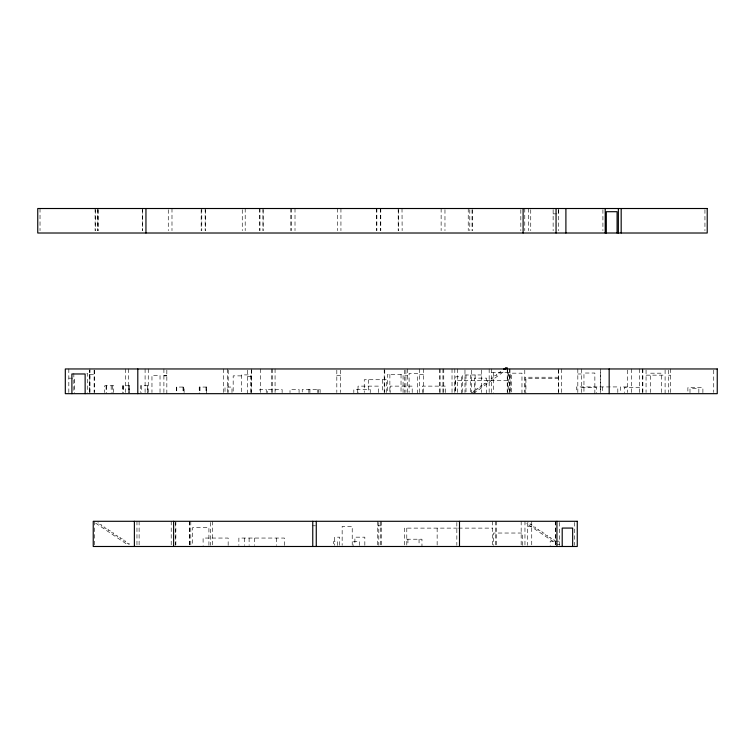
<?xml version="1.0" encoding="UTF-8"?>
<svg xmlns="http://www.w3.org/2000/svg" width="755" height="755" viewBox="0 0 755 755"><rect width="100%" height="100%" fill="white"/><g stroke="black" fill="none" stroke-linecap="round" stroke-linejoin="round"><path stroke-width="0.57" stroke-dasharray="3.77 2.83" d="M558.36 213.325L558.37 209.475M473.432 393.676L504.416 371.139M553.132 213.863L558.379 213.863M491.656 372.659L510.135 372.659L510.135 392.506M86.797 373.329L87.504 373.329L87.504 392.543M577.82 373.989L581.463 373.989M419.667 374.301L423.564 374.301M89.751 374.735L94.564 374.735M481.69 374.952L462.381 374.999L462.381 392.506M507.539 374.971L509.663 374.971M646.063 375.15L665.098 375.15M668.722 375.216L670.525 375.216M163.901 375.518L166.836 375.518M336.815 375.669L340.533 375.669M404.727 375.801L407.653 375.801M163.901 375.877L166.836 375.877M241.458 375.877L233.172 375.877L233.172 392.562M247.64 376.349L251.368 376.349M558.681 377.236L525.121 377.236L525.121 392.496M68.828 378.17L74.518 378.17L74.518 392.562M558.681 378.68L525.924 378.68L525.924 392.524M507.539 380.416L455.123 380.416L455.123 392.572M627.292 386.928L620.478 386.928L620.478 392.553M639.636 387.277L624.442 387.277L624.442 392.609M581.463 387.56L596.601 387.56L596.601 392.657M272.13 389.505L267.327 389.505L267.327 392.628M471.658 392.383L473.432 392.383L473.432 391.09L475.216 391.09L475.216 389.788L476.99 389.788L476.99 388.495L478.774 388.495L478.774 387.202L480.548 387.202L480.548 385.909L482.332 385.909L482.332 384.616L484.106 384.616L484.106 383.323L485.88 383.323L485.88 382.03L487.664 382.03L487.664 380.737L489.438 380.737L489.438 379.444L491.222 379.444L491.222 378.151L492.996 378.151L492.996 376.858L494.78 376.858L494.78 375.565L496.554 375.565L496.554 374.272L498.338 374.272L498.338 372.97L500.112 372.97L500.112 371.677L501.896 371.677L501.896 370.384M312.41 525.791L315.439 525.791M377.745 525.791L381.266 525.791M527.717 526.65L531.737 526.65M457.379 528.113L404.472 528.113L404.472 545.337M458.549 528.113L492.647 528.113M406.785 539.212L421.96 539.212L421.96 546.488M555.991 541.08L554.274 541.08L554.274 539.919L552.547 539.919L552.547 538.759L550.82 538.759L550.82 537.588L549.102 537.588L549.102 536.428L547.375 536.428L547.375 535.267L545.648 535.267L545.648 534.096L543.921 534.096L543.921 532.936L542.203 532.936L542.203 531.765L540.476 531.765L540.476 530.605L538.749 530.605L538.749 529.444L537.031 529.444L537.031 528.274L535.304 528.274L535.304 527.113L533.577 527.113L533.577 525.952L531.86 525.952L531.86 524.782L530.133 524.782L530.133 523.621L528.406 523.621L528.406 522.46M559.446 541.175L550.178 541.175L550.178 545.421M559.446 544.572L557.719 544.572L525.924 523.102M95.583 523.102L127.378 544.572L129.105 544.572L129.105 543.411L127.378 543.411L127.378 542.25L125.66 542.25L125.66 541.08L123.933 541.08L123.933 539.919L122.206 539.919L122.206 538.759L120.479 538.759L120.479 537.588L118.761 537.588L118.761 536.428L117.034 536.428L117.034 535.267L115.307 535.267L115.307 534.096L113.59 534.096L113.59 532.936L111.863 532.936L111.863 531.765L110.136 531.765L110.136 530.605L108.409 530.605L108.409 529.444L106.691 529.444L106.691 528.274L104.964 528.274L104.964 527.113L103.237 527.113L103.237 525.952L101.519 525.952L101.519 524.782L99.792 524.782L99.792 523.621L98.065 523.621L98.065 522.46M713.73 370.139L713.73 392.496M704.943 209.682L704.943 230.681M702.896 392.666L702.896 387.617L687.88 387.617L687.88 392.666M698.847 392.675L698.847 388.665L689.995 388.665L689.995 392.675M670.525 368.959L670.525 392.515M668.722 370.139L668.722 392.515M665.098 369.997L665.098 393.676M661.465 392.534L661.465 373.187L650.366 373.187L650.366 392.534M646.063 369.997L646.063 392.515M642.864 368.959L642.864 392.496M642.628 368.959L642.628 392.496M639.636 368.959L639.636 392.609M631.454 368.959L631.454 392.496M627.292 370.082L627.292 392.553M617.817 392.553L617.817 386.928L576.48 386.928L576.48 392.553M602.915 209.682L602.915 230.681M602.32 386.928L602.32 392.553M600.508 368.959L600.508 392.496L600.48 370.139M594.865 393.676L594.865 373.027L583.955 373.027L583.955 392.524M581.463 368.959L581.463 392.657M577.82 368.959L577.82 393.676M574.668 522.432L574.668 545.337M561.72 368.959L561.72 392.496M559.446 522.432L559.446 545.421M558.681 369.997L558.681 392.524M558.36 209.588L558.379 230.756M558.389 368.959L558.389 392.496M555.727 521.29L555.727 545.337M555.529 521.29L555.529 545.337M553.132 209.588L553.132 230.756M531.737 521.29L531.737 545.337M530.737 209.682L530.737 230.681M528.462 208.512L528.462 230.681M527.717 522.432L527.717 545.337M524.961 521.29L524.961 545.337M524.772 208.512L524.772 230.681M524.782 370.139L524.782 392.496M522.649 545.365L522.649 533.03L493.628 533.03L493.628 545.365M521.969 393.676L521.969 373.168L511.371 373.168L511.371 392.534M521.167 521.29L521.167 545.337M520.827 209.682L520.827 230.681M509.984 368.959L509.984 392.496M509.663 368.959L509.663 393.676M508.389 372.659L508.389 392.506M507.539 370.11L507.539 392.572M507.228 368.959L507.228 392.496M496.667 521.29L496.545 545.337M495.573 521.29L495.573 545.337M493.392 372.659L493.392 392.506M492.647 521.29L492.647 546.488M491.656 368.959L491.656 392.506M489.165 368.959L489.165 392.496M486.569 393.676L486.569 378.123L474.395 378.123L474.395 392.562M481.69 369.959L481.69 392.506M475.121 374.905L475.121 392.496M472.715 209.682L472.715 230.681M472.026 209.682L472.026 230.681M471.658 370.139L471.658 392.496M470.525 374.999L470.525 393.676M469.799 209.682L469.799 230.681M468.232 208.512L468.232 230.681M465.995 374.905L465.995 392.496M464.967 369.959L464.967 392.506M461.635 393.676L461.635 376.783L455.661 376.783L455.661 392.543M457.313 368.959L457.313 392.496M456.841 522.432L456.841 545.365M454.812 368.959L454.812 392.496M452.028 368.959L452.028 392.496M445.45 392.591L445.45 386.126L422.29 386.126L422.29 392.591M444.969 209.682L444.969 230.681M443.761 368.959L443.761 392.496M442.94 368.959L442.94 392.496M441.128 208.512L441.128 230.681M440.108 368.959L440.108 392.496M439.58 368.959L439.58 392.496M437.145 528.113L437.145 545.337M423.564 368.959L423.564 393.676M419.667 368.959L419.667 393.676M419.053 539.212L419.053 545.44M417.402 393.676L417.402 373.385L409.097 373.385L409.097 392.543M412.202 392.591L412.202 386.126L390.165 386.126L390.165 392.591M407.926 539.212L407.926 545.44M407.653 368.959L407.653 392.553M406.785 528.113L406.785 545.44M405.907 370.139L405.907 392.496M404.727 370.139L404.727 392.553M403.066 392.534L403.066 374.357L387.636 374.357L387.636 392.534M402.009 208.512L402.141 230.681M401.037 374.357L401.037 393.676M398.527 209.682L398.527 230.681M398.196 208.512L398.196 230.681M389.873 374.357L389.873 392.534M386.607 392.515L386.607 379.727L364.25 379.727L364.25 392.515M384.757 370.139L384.757 392.496M384.21 368.959L384.21 392.496M382.304 379.727L382.304 392.515M381.266 521.29L381.266 545.337M380.784 208.512L380.784 230.681M380.614 521.29L380.614 545.337M380.293 208.512L380.293 230.681M378.802 522.432L378.802 545.337M378.538 392.591L378.538 386.126L358.03 386.126L358.03 392.591M377.745 521.29L377.745 545.337M376.868 208.512L376.868 230.681M376.566 208.512L376.566 230.681M370.243 392.647L370.243 389.561L353.821 389.561L353.821 392.647M368.553 379.727L368.553 392.515M364.835 545.318L364.835 537.164L354.897 537.164L354.897 545.318M359.569 545.478L359.569 541.477L353.68 541.477L353.68 545.478M357.738 389.561L357.738 392.647M352.217 545.365L352.217 526.367L342.147 526.367L342.147 545.365M340.939 208.512L340.939 230.681M340.533 370.139L340.533 392.543M339.675 545.318L339.675 537.164L334.673 537.164L334.673 545.318M337.674 545.478L337.674 541.477L333.635 541.477L333.635 545.478M337.334 208.512L337.334 230.681M336.815 370.139L336.815 392.543M320.129 392.628L320.129 389.505L302.226 389.505L302.226 392.628M318.28 389.505L318.28 392.628M317.78 389.505L317.78 392.628M309.927 389.505L309.927 392.628M308.852 389.505L308.852 392.628M299.074 392.628L299.074 389.505L290.005 389.505L290.005 392.628M295.007 208.512L295.007 230.681M291.355 208.512L291.355 230.681M290.798 208.512L290.798 230.681M284.446 545.431L284.446 538.051L238.873 538.051L238.873 545.431M282.125 392.628L282.125 389.505L275.613 389.505L275.613 392.628M276.66 538.051L276.66 545.431M275.065 368.959L275.065 392.496M272.13 368.959L272.13 393.676M271.866 368.959L271.866 392.496M266.27 392.628L266.27 389.505L259.758 389.505L259.758 392.628M263.136 209.682L263.136 230.681M262.985 208.512L262.985 230.681M260.673 368.959L260.673 392.496M259.975 208.512L259.975 230.681M259.644 208.512L259.644 230.681M254.539 538.051L254.539 545.431M251.632 370.139L251.632 392.496M251.368 368.959L251.368 393.676M250.386 392.496L250.386 374.895L241.524 374.895L241.458 393.676M249.112 538.051L249.112 545.431M247.64 370.139L247.64 393.676M245.196 208.512L245.196 230.681M244.469 538.051L244.469 545.431M242.261 209.682L242.261 230.681M231.983 392.572L231.983 387.06L225.009 387.06L225.009 392.572M228.208 370.139L228.208 392.496M228.161 545.431L228.161 538.051L203.104 538.051L203.104 545.431M227.67 368.959L227.67 392.496M223.688 368.959L223.688 392.496M212.523 521.29L212.523 545.337M210.447 522.432L210.447 545.337M208.918 545.365L208.918 527.528L192.61 527.528L192.61 545.365M206.653 393.676L206.653 387.06L199.226 387.06L199.226 393.676M206.247 387.06L206.247 392.572M206.049 387.06L206.049 392.572M205.435 209.682L205.435 230.681M205.152 208.512L205.152 230.681M201.774 208.512L201.774 230.681M201.17 209.682L201.17 230.681M199.99 387.06L199.99 392.572M199.65 387.06L199.65 392.572M190.798 521.29L190.798 545.337M189.533 521.29L189.533 545.337M189.288 521.29L189.288 545.337M184.116 392.572L184.116 387.06L176.472 387.06L176.472 392.572M183.691 387.06L183.691 392.572M183.031 387.06L183.031 392.572M176.755 387.06L176.755 392.572M175.849 521.29L175.849 545.337M175.519 522.432L175.632 545.337M171.989 208.512L171.989 230.681M171.215 521.29L171.215 545.337M168.271 209.682L168.271 230.681M166.836 370.139L166.836 393.676M163.901 368.959L163.901 393.676M160.022 392.524L160.022 375.339L151.963 375.339L151.963 392.524M148.263 368.959L148.263 392.496M147.706 392.543L147.706 385.748L140.487 385.748L140.487 392.543M147.555 385.748L147.555 392.543M145.092 368.959L145.092 392.496M142.648 209.682L142.648 230.681L142.572 208.512M141.591 385.748L141.591 392.543M139.109 521.29L139.109 545.337M136.966 521.29L136.966 545.337M129.473 392.543L129.473 385.748L122.631 385.748L122.754 392.543M129.18 385.748L129.18 392.543M128.812 385.748L128.812 392.543M128.68 368.959L128.756 392.543M125.519 368.959L125.519 392.496M123.414 385.748L123.414 392.543M123.046 385.748L123.046 392.543M113.712 392.543L113.712 385.748L104.718 385.748L104.718 392.543M112.552 385.748L112.552 392.543M111.193 385.748L111.193 392.543M106.398 385.748L106.398 392.543M106.087 385.748L106.087 392.543M98.594 209.682L98.594 230.681M97.82 208.512L97.82 230.681M97.499 209.682L97.499 230.681M95.347 209.682L95.347 230.681M95.102 208.512L95.102 230.681M94.564 370.12L94.564 392.562M94.62 521.29L94.62 545.337M94.12 370.12L94.12 392.562M89.921 368.959L89.921 392.562M73.839 373.329L73.839 392.543M68.828 368.959L68.828 392.562M40.024 208.512L40.024 230.681M89.77 392.562L89.77 370.12L89.751 392.562"/><path stroke-width="1.13" d="M503.67 369.091L505.454 369.091L505.454 367.798L507.228 367.798L507.228 369.091M621.176 208.512L621.176 233.012M618.354 208.512L618.354 233.012M617.09 233.012L617.09 211.702L606.303 211.702L606.303 233.012M609.172 368.959L609.172 393.676M605.199 208.512L605.199 233.012M572.658 546.488L572.658 528.066L562.201 528.066L562.201 546.488M565.901 208.512L565.901 233.012M556.935 521.29L556.935 546.488M556.058 208.512L556.058 233.012M523.102 208.512L523.102 233.012M459.493 521.29L459.493 546.488M316.269 521.29L316.269 546.488M312.759 521.29L312.759 546.488M173.622 521.29L173.622 546.488M145.951 208.512L145.951 233.012M137.797 368.959L137.797 393.676M134.381 521.29L134.381 546.488M85.136 393.676L85.136 373.97L71.885 373.97L71.914 393.676M707.218 208.512L37.75 208.512L37.75 233.012L707.218 233.012L707.218 208.512M717.25 368.959L65.308 368.959L65.308 393.676L717.25 393.676L717.25 368.959M577.264 521.29L93.233 521.29L93.233 546.488L577.264 546.488L577.264 521.29"/></g></svg>
